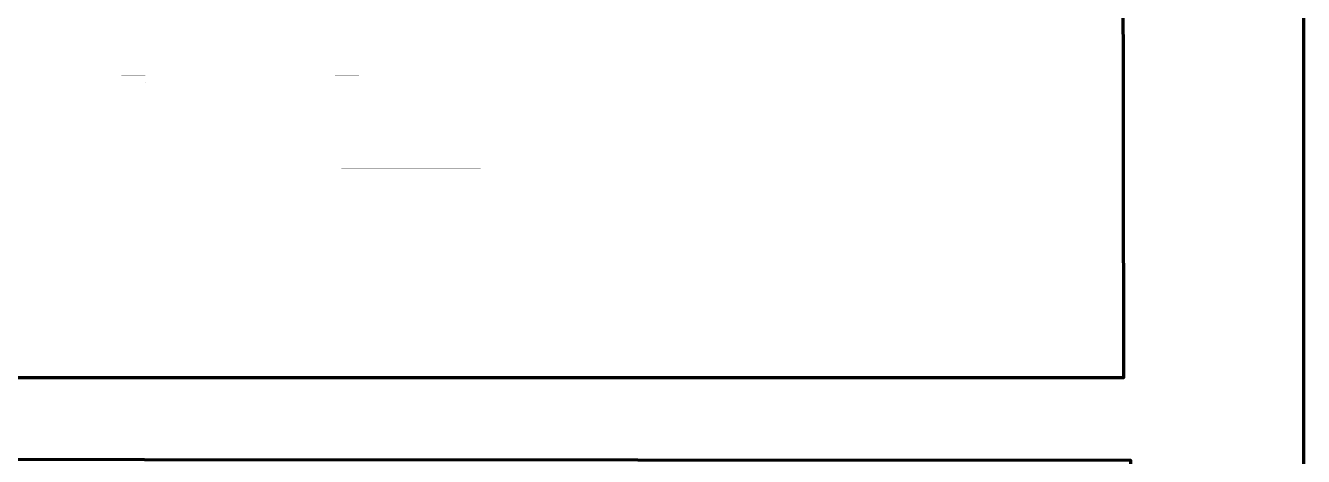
# Model space of a CAD drawing. Header units: metres. Extents: x -6.2 to 4.5, y -5 to 2.9.
# Drawn here: x 2.63 to 4.481, y -1.35 to -0.726 of the extents above; entities that cross this region are included whole.
import ezdxf

# ---------------------------------------------------------------- set-up
doc = ezdxf.new("R2010")
doc.units = ezdxf.units.M
doc.header["$LTSCALE"] = 10
doc.layers.get('0').update_dxf_attribs({"linetype": 'CONTINUOUS', "lineweight": 100})
for name, color, linetype, lineweight in [('roomitems', 2, 'CONTINUOUS', 100), ('wallitems', 15, 'CONTINUOUS', 100), ('walls', 8, 'CONTINUOUS', 100)]:
    doc.layers.add(name, color=color, linetype=linetype, lineweight=lineweight)

# ---------------------------------------------------------------- blocks, each defined once
blk = doc.blocks.new('W-3-3')
at = {"color": 0, "const_width": 0.01}
for points in [[(-328.6, -87.6), (-328.6, -62.6)], [(-328.6, -62.6), (-273.9, -62.6)], [(-273.9, -62.6), (-219.1, -62.6)], [(-219.1, -62.6), (-164.3, -62.6)], [(-164.3, -62.6), (-109.5, -62.6)], [(-109.5, -62.6), (-54.8, -62.6)], [(-54.8, -62.6), (0, -62.6)], [(0, -62.6), (54.8, -62.6)], [(54.8, -62.6), (109.5, -62.6)], [(109.5, -62.6), (164.3, -62.6)], [(164.3, -62.6), (219.1, -62.6)], [(219.1, -62.6), (273.9, -62.6)], [(273.9, -62.6), (328.6, -62.6)], [(328.6, -62.6), (328.6, -87.6)], [(-328.6, -112.7), (-328.6, -87.6)], [(328.6, -87.6), (328.6, -112.7)], [(-328.6, -137.7), (-328.6, -112.7)], [(328.6, -112.7), (328.6, -137.7)], [(-328.6, -162.8), (-328.6, -137.7)], [(328.6, -137.7), (328.6, -162.8)], [(-328.6, -187.8), (-328.6, -162.8)], [(328.6, -162.8), (328.6, -187.8)], [(-328.6, -212.9), (-328.6, -187.8)], [(328.6, -187.8), (328.6, -212.9)], [(-328.6, -237.9), (-328.6, -212.9)], [(328.6, -212.9), (328.6, -237.9)], [(-328.6, -263), (-328.6, -237.9)], [(328.6, -237.9), (328.6, -263)], [(-328.6, -288), (-328.6, -263)], [(328.6, -263), (328.6, -288)], [(-328.6, -313), (-328.6, -288)], [(328.6, -288), (328.6, -313)], [(-328.6, -338.1), (-328.6, -313)], [(328.6, -313), (328.6, -338.1)], [(-328.6, -363.1), (-328.6, -338.1)], [(328.6, -338.1), (328.6, -363.1)], [(-273.9, -363.1), (-328.6, -363.1)], [(-328.6, -364), (-328.6, -363.1)], [(-328.6, -363.1), (-273.9, -363.1)], [(-328.6, -364.9), (-328.6, -364)], [(-328.6, -365.7), (-328.6, -364.9)], [(-328.6, -366.6), (-328.6, -365.7)], [(-328.6, -367.5), (-328.6, -366.6)], [(-328.6, -368.3), (-328.6, -367.5)], [(-328.6, -369.2), (-328.6, -368.3)], [(-328.6, -370), (-328.6, -369.2)], [(-328.6, -370.9), (-328.6, -370)], [(-219.1, -363.1), (-273.9, -363.1)], [(-273.9, -363.1), (-219.1, -363.1)], [(-164.3, -363.1), (-219.1, -363.1)], [(-219.1, -363.1), (-164.3, -363.1)], [(-109.5, -363.1), (-164.3, -363.1)], [(-164.3, -363.1), (-109.5, -363.1)], [(-54.8, -363.1), (-109.5, -363.1)], [(-109.5, -363.1), (-54.8, -363.1)], [(0, -363.1), (-54.8, -363.1)], [(-54.8, -363.1), (0, -363.1)], [(54.8, -363.1), (0, -363.1)], [(0, -363.1), (54.8, -363.1)], [(0, -364), (0, -363.1)], [(0, -364.9), (0, -364)], [(0, -365.7), (0, -364.9)], [(0, -366.6), (0, -365.7)], [(0, -367.5), (0, -366.6)], [(0, -368.3), (0, -367.5)], [(0, -369.2), (0, -368.3)], [(0, -370), (0, -369.2)], [(0, -370.9), (0, -370)], [(109.5, -363.1), (54.8, -363.1)], [(54.8, -363.1), (109.5, -363.1)], [(164.3, -363.1), (109.5, -363.1)], [(109.5, -363.1), (164.3, -363.1)], [(219.1, -363.1), (164.3, -363.1)], [(164.3, -363.1), (219.1, -363.1)], [(273.9, -363.1), (219.1, -363.1)], [(219.1, -363.1), (273.9, -363.1)], [(328.6, -363.1), (273.9, -363.1)], [(273.9, -363.1), (328.6, -363.1)], [(328.6, -363.1), (328.6, -363.1)], [(328.6, -363.1), (328.6, -363.1)], [(328.6, -363.1), (328.6, -363.1)], [(328.6, -363.1), (328.6, -364)], [(328.6, -364), (328.6, -364.9)], [(328.6, -364.9), (328.6, -365.7)], [(328.6, -365.7), (328.6, -366.6)], [(328.6, -366.6), (328.6, -367.5)], [(328.6, -367.5), (328.6, -368.3)], [(328.6, -368.3), (328.6, -369.2)], [(328.6, -369.2), (328.6, -370)], [(328.6, -370), (328.6, -370.9)], [(-328.6, -371.8), (-328.6, -370.9)], [(-328.6, -372.6), (-328.6, -371.8)], [(-328.6, -373.5), (-328.6, -372.6)], [(-273.9, -373.5), (-328.6, -373.5)], [(-219.1, -373.5), (-273.9, -373.5)], [(-164.3, -373.5), (-219.1, -373.5)], [(-109.5, -373.5), (-164.3, -373.5)], [(-54.8, -373.5), (-109.5, -373.5)], [(0, -373.5), (-54.8, -373.5)], [(0, -371.8), (0, -370.9)], [(0, -372.6), (0, -371.8)], [(0, -373.5), (0, -372.6)], [(54.8, -373.5), (0, -373.5)], [(0, -373.5), (0, -373.5)], [(109.5, -373.5), (54.8, -373.5)], [(164.3, -373.5), (109.5, -373.5)], [(219.1, -373.5), (164.3, -373.5)], [(273.9, -373.5), (219.1, -373.5)], [(328.6, -373.5), (273.9, -373.5)], [(328.6, -370.9), (328.6, -371.8)], [(328.6, -371.8), (328.6, -372.6)], [(328.6, -372.6), (328.6, -373.5)], [(328.6, -373.5), (328.6, -373.5)], [(328.6, -373.5), (328.6, -373.5)], [(328.6, -373.5), (328.6, -373.5)]]:
    blk.add_lwpolyline(points, dxfattribs=at)
blk = doc.blocks.new('F-3-2')
at = {"color": 0, "const_width": 0.01}
for points in [[(-1280.4, 210), (-1280.4, 210)], [(-1280.4, 210), (-1067, 210)], [(-1280.4, 176.2), (-1280.4, 210)], [(-1280.4, 210), (-1280.4, 210)], [(-1280.4, 210), (-1280.4, 210)], [(-1067, 210), (-853.6, 210)], [(-853.6, 210), (-640.2, 210)], [(-640.2, 210), (-426.8, 210)], [(-426.8, 210), (-213.4, 210)], [(-213.4, 210), (0, 210)], [(0, 210), (213.4, 210)], [(213.4, 210), (426.8, 210)], [(-1280.4, 142.3), (-1280.4, 176.2)], [(-1280.4, 108.5), (-1280.4, 142.3)], [(-1280.4, 74.7), (-1280.4, 108.5)], [(-1280.4, 40.8), (-1280.4, 74.7)], [(-1280.4, 7), (-1280.4, 40.8)], [(-1280.4, -26.8), (-1280.4, 7)], [(-1280.4, -60.7), (-1280.4, -26.8)], [(-1280.4, -94.5), (-1280.4, -60.7)], [(-1280.4, -128.3), (-1280.4, -94.5)], [(-1280.4, -162.2), (-1280.4, -128.3)], [(-1280.4, -196), (-1280.4, -162.2)], [(-1067, -196), (-1280.4, -196)], [(-1280.4, -196), (-1280.4, -196)], [(-1280.4, -196), (-1067, -196)], [(-1280.4, -197.2), (-1280.4, -196)], [(-1280.4, -196), (-1280.4, -196)], [(-1280.4, -196), (-1280.4, -196)], [(-1280.4, -198.3), (-1280.4, -197.2)], [(-1280.4, -199.5), (-1280.4, -198.3)], [(-1280.4, -200.7), (-1280.4, -199.5)], [(-1280.4, -201.8), (-1280.4, -200.7)], [(-1280.4, -203), (-1280.4, -201.8)], [(-1280.4, -204.2), (-1280.4, -203)], [(-853.6, -196), (-1067, -196)], [(-1067, -196), (-853.6, -196)], [(-640.2, -196), (-853.6, -196)], [(-853.6, -196), (-640.2, -196)], [(-426.8, -196), (-640.2, -196)], [(-640.2, -196), (-426.8, -196)], [(-213.4, -196), (-426.8, -196)], [(-426.8, -196), (-213.4, -196)], [(0, -196), (-213.4, -196)], [(-213.4, -196), (0, -196)], [(213.4, -196), (0, -196)], [(0, -196), (213.4, -196)], [(0, -197.2), (0, -196)], [(0, -198.3), (0, -197.2)], [(0, -199.5), (0, -198.3)], [(0, -200.7), (0, -199.5)], [(0, -201.8), (0, -200.7)], [(0, -203), (0, -201.8)], [(0, -204.2), (0, -203)], [(426.8, -196), (213.4, -196)], [(213.4, -196), (426.8, -196)], [(-1280.4, -205.3), (-1280.4, -204.2)], [(-1280.4, -206.5), (-1280.4, -205.3)], [(-1280.4, -207.7), (-1280.4, -206.5)], [(-1280.4, -208.8), (-1280.4, -207.7)], [(-1280.4, -210), (-1280.4, -208.8)], [(-1067, -210), (-1280.4, -210)], [(-853.6, -210), (-1067, -210)], [(-640.2, -210), (-853.6, -210)], [(-426.8, -210), (-640.2, -210)], [(-213.4, -210), (-426.8, -210)], [(0, -210), (-213.4, -210)], [(-174.1, -219), (-174, -218.9)], [(-174.1, -219.1), (-174.1, -219)], [(-174.1, -219.8), (-174.1, -219.1)], [(-174.1, -220.5), (-174.1, -219.8)], [(-174.1, -221.2), (-174.1, -220.5)], [(-174.1, -221.9), (-174.1, -221.2)], [(-174.1, -222.6), (-174.1, -221.9)], [(-174, -218.9), (-173.9, -218.8)], [(-173.9, -218.8), (-173.8, -218.7)], [(-173.8, -218.7), (-173.6, -218.7)], [(-173.6, -218.7), (-173.4, -218.6)], [(-173.4, -218.6), (-173.1, -218.5)], [(-173.1, -218.5), (-172.9, -218.5)], [(-172.9, -218.5), (-172.6, -218.5)], [(-172.6, -218.5), (-172.3, -218.4)], [(-172.3, -218.4), (-171.9, -218.4)], [(-171.9, -218.4), (-171.6, -218.4)], [(-171.6, -218.4), (-171.6, -218.4)], [(-171.6, -218.4), (-168.8, -218.4)], [(-171.6, -218.4), (-171.6, -218.4)], [(-171.6, -218.4), (-171.6, -218.4)], [(-171.6, -218.4), (-171.6, -218.4)], [(-171.6, -218.4), (-171.6, -218.4)], [(-171.6, -218.4), (-171.6, -218.4)], [(-171.6, -218.4), (-171.6, -218.4)], [(-171.6, -218.4), (-171.6, -218.4)], [(-171.6, -218.4), (-171.6, -218.4)], [(-171.6, -218.4), (-171.6, -218.4)], [(-171.6, -218.4), (-171.6, -218.4)], [(-171.6, -218.4), (-171.6, -218.4)], [(-171.6, -218.4), (-171.6, -218.4)], [(-171.6, -218.4), (-171.6, -218.4)], [(-171.6, -218.4), (-171.6, -218.4)], [(-169, -210), (-169, -210)], [(-169, -210), (-166.9, -210)], [(-169, -210.7), (-169, -210)], [(-169, -210), (-169, -210)], [(-169, -210), (-169, -210)], [(-169, -211.4), (-169, -210.7)], [(-169, -212.1), (-169, -211.4)], [(-169, -212.8), (-169, -212.1)], [(-169, -213.5), (-169, -212.8)], [(-169, -214.2), (-169, -213.5)], [(-169, -214.9), (-169, -214.2)], [(-169, -215.6), (-169, -214.9)], [(-169, -216.3), (-169, -215.6)], [(-169, -217), (-169, -216.3)], [(-169, -217.7), (-169, -217)], [(-169, -218.4), (-169, -217.7)], [(-166.9, -218.4), (-169, -218.4)], [(-168.8, -218.4), (-166, -218.4)], [(-166.9, -210), (-164.7, -210)], [(-164.7, -218.4), (-166.9, -218.4)], [(-166, -218.4), (-163.2, -218.4)], [(-164.7, -210), (-162.6, -210)], [(-162.6, -218.4), (-164.7, -218.4)], [(-163.2, -218.4), (-160.5, -218.4)], [(-162.6, -210), (-160.5, -210)], [(-160.5, -218.4), (-162.6, -218.4)], [(-160.5, -210), (-158.3, -210)], [(-158.3, -218.4), (-160.5, -218.4)], [(-160.5, -218.4), (-157.7, -218.4)], [(-158.3, -210), (-156.2, -210)], [(-156.2, -218.4), (-158.3, -218.4)], [(-157.7, -218.4), (-154.9, -218.4)], [(-156.2, -210), (-154.1, -210)], [(-154.1, -218.4), (-156.2, -218.4)], [(-154.9, -218.4), (-152.2, -218.4)], [(-154.1, -210), (-151.9, -210)], [(-151.9, -218.4), (-154.1, -218.4)], [(-152.2, -218.4), (-149.4, -218.4)], [(-151.9, -210), (-149.8, -210)], [(-149.8, -218.4), (-151.9, -218.4)], [(-149.8, -210), (-147.7, -210)], [(-147.7, -218.4), (-149.8, -218.4)], [(-149.4, -218.4), (-146.6, -218.4)], [(-147.7, -210), (-145.5, -210)], [(-145.5, -218.4), (-147.7, -218.4)], [(-146.6, -218.4), (-143.8, -218.4)], [(-145.5, -210), (-143.4, -210)], [(-143.4, -218.4), (-145.5, -218.4)], [(-143.8, -218.4), (-141.1, -218.4)], [(-143.4, -210), (-143.4, -210.7)], [(-143.4, -210.7), (-143.4, -211.4)], [(-143.4, -211.4), (-143.4, -212.1)], [(-143.4, -212.1), (-143.4, -212.8)], [(-143.4, -212.8), (-143.4, -213.5)], [(-143.4, -213.5), (-143.4, -214.2)], [(-143.4, -214.2), (-143.4, -214.9)], [(-143.4, -214.9), (-143.4, -215.6)], [(-143.4, -215.6), (-143.4, -216.3)], [(-143.4, -216.3), (-143.4, -217)], [(-143.4, -217), (-143.4, -217.7)], [(-143.4, -217.7), (-143.4, -218.4)], [(-141.1, -218.4), (-138.3, -218.4)], [(-138.3, -218.4), (-137.9, -218.4)], [(-137.9, -218.4), (-137.6, -218.4)], [(-137.6, -218.4), (-137.3, -218.5)], [(-137.3, -218.5), (-137, -218.5)], [(-137, -218.5), (-136.7, -218.5)], [(-136.7, -218.5), (-136.5, -218.6)], [(-136.5, -218.6), (-136.3, -218.7)], [(-136.3, -218.7), (-136.1, -218.7)], [(-136.1, -218.7), (-135.9, -218.8)], [(-135.9, -218.8), (-135.8, -218.9)], [(-135.8, -218.9), (-135.7, -219)], [(-135.7, -219), (-135.7, -219.1)], [(-135.7, -219.1), (-135.7, -219.8)], [(-135.7, -219.8), (-135.7, -220.5)], [(-135.7, -220.5), (-135.7, -221.2)], [(-135.7, -221.2), (-135.7, -221.9)], [(-135.7, -221.9), (-135.7, -222.6)], [(0, -205.3), (0, -204.2)], [(0, -206.5), (0, -205.3)], [(0, -207.7), (0, -206.5)], [(0, -208.8), (0, -207.7)], [(0, -210), (0, -208.8)], [(213.4, -210), (0, -210)], [(0, -210), (0, -210)], [(135.7, -219), (135.8, -218.9)], [(135.7, -219.1), (135.7, -219)], [(135.7, -219.8), (135.7, -219.1)], [(135.7, -220.5), (135.7, -219.8)], [(135.7, -221.2), (135.7, -220.5)], [(135.7, -221.9), (135.7, -221.2)], [(135.7, -222.6), (135.7, -221.9)], [(135.8, -218.9), (135.9, -218.8)], [(135.9, -218.8), (136.1, -218.7)], [(136.1, -218.7), (136.3, -218.7)], [(136.3, -218.7), (136.5, -218.6)], [(136.5, -218.6), (136.7, -218.5)], [(136.7, -218.5), (137, -218.5)], [(137, -218.5), (137.3, -218.5)], [(137.3, -218.5), (137.6, -218.4)], [(137.6, -218.4), (137.9, -218.4)], [(137.9, -218.4), (138.3, -218.4)], [(138.3, -218.4), (138.3, -218.4)], [(138.3, -218.4), (141.1, -218.4)], [(138.3, -218.4), (138.3, -218.4)], [(138.3, -218.4), (138.3, -218.4)], [(138.3, -218.4), (138.3, -218.4)], [(138.3, -218.4), (138.3, -218.4)], [(138.3, -218.4), (138.3, -218.4)], [(138.3, -218.4), (138.3, -218.4)], [(138.3, -218.4), (138.3, -218.4)], [(138.3, -218.4), (138.3, -218.4)], [(138.3, -218.4), (138.3, -218.4)], [(138.3, -218.4), (138.3, -218.4)], [(138.3, -218.4), (138.3, -218.4)], [(138.3, -218.4), (138.3, -218.4)], [(138.3, -218.4), (138.3, -218.4)], [(138.3, -218.4), (138.3, -218.4)], [(141.1, -218.4), (143.8, -218.4)], [(143.4, -210), (143.4, -210)], [(143.4, -210), (145.5, -210)], [(143.4, -210.7), (143.4, -210)], [(143.4, -210), (143.4, -210)], [(143.4, -210), (143.4, -210)], [(143.4, -211.4), (143.4, -210.7)], [(143.4, -212.1), (143.4, -211.4)], [(143.4, -212.8), (143.4, -212.1)], [(143.4, -213.5), (143.4, -212.8)], [(143.4, -214.2), (143.4, -213.5)], [(143.4, -214.9), (143.4, -214.2)], [(143.4, -215.6), (143.4, -214.9)], [(143.4, -216.3), (143.4, -215.6)], [(143.4, -217), (143.4, -216.3)], [(143.4, -217.7), (143.4, -217)], [(143.4, -218.4), (143.4, -217.7)], [(145.5, -218.4), (143.4, -218.4)], [(143.8, -218.4), (146.6, -218.4)], [(145.5, -210), (147.7, -210)], [(147.7, -218.4), (145.5, -218.4)], [(146.6, -218.4), (149.4, -218.4)], [(147.7, -210), (149.8, -210)], [(149.8, -218.4), (147.7, -218.4)], [(149.4, -218.4), (152.2, -218.4)], [(149.8, -210), (151.9, -210)], [(151.9, -218.4), (149.8, -218.4)], [(151.9, -210), (154.1, -210)], [(154.1, -218.4), (151.9, -218.4)], [(152.2, -218.4), (154.9, -218.4)], [(154.1, -210), (156.2, -210)], [(156.2, -218.4), (154.1, -218.4)], [(154.9, -218.4), (157.7, -218.4)], [(156.2, -210), (158.3, -210)], [(158.3, -218.4), (156.2, -218.4)], [(157.7, -218.4), (160.5, -218.4)], [(158.3, -210), (160.5, -210)], [(160.5, -218.4), (158.3, -218.4)], [(160.5, -210), (162.6, -210)], [(162.6, -218.4), (160.5, -218.4)], [(160.5, -218.4), (163.2, -218.4)], [(162.6, -210), (164.7, -210)], [(164.7, -218.4), (162.6, -218.4)], [(163.2, -218.4), (166, -218.4)], [(164.7, -210), (166.9, -210)], [(166.9, -218.4), (164.7, -218.4)], [(166, -218.4), (168.8, -218.4)], [(166.9, -210), (169, -210)], [(169, -218.4), (166.9, -218.4)], [(168.8, -218.4), (171.6, -218.4)], [(169, -210), (169, -210.7)], [(169, -210.7), (169, -211.4)], [(169, -211.4), (169, -212.1)], [(169, -212.1), (169, -212.8)], [(169, -212.8), (169, -213.5)], [(169, -213.5), (169, -214.2)], [(169, -214.2), (169, -214.9)], [(169, -214.9), (169, -215.6)], [(169, -215.6), (169, -216.3)], [(169, -216.3), (169, -217)], [(169, -217), (169, -217.7)], [(169, -217.7), (169, -218.4)], [(171.6, -218.4), (171.9, -218.4)], [(171.9, -218.4), (172.3, -218.4)], [(172.3, -218.4), (172.6, -218.5)], [(172.6, -218.5), (172.9, -218.5)], [(172.9, -218.5), (173.1, -218.5)], [(173.1, -218.5), (173.4, -218.6)], [(173.4, -218.6), (173.6, -218.7)], [(173.6, -218.7), (173.8, -218.7)], [(173.8, -218.7), (173.9, -218.8)], [(173.9, -218.8), (174, -218.9)], [(174, -218.9), (174.1, -219)], [(174.1, -219), (174.1, -219.1)], [(174.1, -219.1), (174.1, -219.8)], [(174.1, -219.8), (174.1, -220.5)], [(174.1, -220.5), (174.1, -221.2)], [(174.1, -221.2), (174.1, -221.9)], [(174.1, -221.9), (174.1, -222.6)], [(426.8, -210), (213.4, -210)], [(-174.1, -223.3), (-174.1, -222.6)], [(-174.1, -224), (-174.1, -223.3)], [(-174.1, -224.7), (-174.1, -224)], [(-174.1, -225.4), (-174.1, -224.7)], [(-174.1, -226.1), (-174.1, -225.4)], [(-174.1, -226.8), (-174.1, -226.1)], [(-174.1, -227.5), (-174.1, -226.8)], [(-174.1, -227.6), (-174.1, -227.5)], [(-174, -227.7), (-174.1, -227.6)], [(-173.9, -227.8), (-174, -227.7)], [(-173.8, -227.9), (-173.9, -227.8)], [(-173.6, -227.9), (-173.8, -227.9)], [(-173.4, -228), (-173.6, -227.9)], [(-173.1, -228.1), (-173.4, -228)], [(-172.9, -228.1), (-173.1, -228.1)], [(-172.6, -228.1), (-172.9, -228.1)], [(-172.3, -228.2), (-172.6, -228.1)], [(-171.9, -228.2), (-172.3, -228.2)], [(-171.6, -228.2), (-171.9, -228.2)], [(-168.8, -228.2), (-171.6, -228.2)], [(-166, -228.2), (-168.8, -228.2)], [(-163.2, -228.2), (-166, -228.2)], [(-160.5, -228.2), (-163.2, -228.2)], [(-157.7, -228.2), (-160.5, -228.2)], [(-154.9, -228.2), (-157.7, -228.2)], [(-152.2, -228.2), (-154.9, -228.2)], [(-149.4, -228.2), (-152.2, -228.2)], [(-146.6, -228.2), (-149.4, -228.2)], [(-143.8, -228.2), (-146.6, -228.2)], [(-141.1, -228.2), (-143.8, -228.2)], [(-138.3, -228.2), (-141.1, -228.2)], [(-137.9, -228.2), (-138.3, -228.2)], [(-137.6, -228.2), (-137.9, -228.2)], [(-137.3, -228.1), (-137.6, -228.2)], [(-137, -228.1), (-137.3, -228.1)], [(-136.7, -228.1), (-137, -228.1)], [(-136.5, -228), (-136.7, -228.1)], [(-136.3, -227.9), (-136.5, -228)], [(-136.1, -227.9), (-136.3, -227.9)], [(-135.9, -227.8), (-136.1, -227.9)], [(-135.8, -227.7), (-135.9, -227.8)], [(-135.7, -227.6), (-135.8, -227.7)], [(-135.7, -222.6), (-135.7, -223.3)], [(-135.7, -223.3), (-135.7, -224)], [(-135.7, -224), (-135.7, -224.7)], [(-135.7, -224.7), (-135.7, -225.4)], [(-135.7, -225.4), (-135.7, -226.1)], [(-135.7, -226.1), (-135.7, -226.8)], [(-135.7, -226.8), (-135.7, -227.5)], [(-135.7, -227.5), (-135.7, -227.6)], [(135.7, -223.3), (135.7, -222.6)], [(135.7, -224), (135.7, -223.3)], [(135.7, -224.7), (135.7, -224)], [(135.7, -225.4), (135.7, -224.7)], [(135.7, -226.1), (135.7, -225.4)], [(135.7, -226.8), (135.7, -226.1)], [(135.7, -227.5), (135.7, -226.8)], [(135.7, -227.6), (135.7, -227.5)], [(135.8, -227.7), (135.7, -227.6)], [(135.9, -227.8), (135.8, -227.7)], [(136.1, -227.9), (135.9, -227.8)], [(136.3, -227.9), (136.1, -227.9)], [(136.5, -228), (136.3, -227.9)], [(136.7, -228.1), (136.5, -228)], [(137, -228.1), (136.7, -228.1)], [(137.3, -228.1), (137, -228.1)], [(137.6, -228.2), (137.3, -228.1)], [(137.9, -228.2), (137.6, -228.2)], [(138.3, -228.2), (137.9, -228.2)], [(141.1, -228.2), (138.3, -228.2)], [(143.8, -228.2), (141.1, -228.2)], [(146.6, -228.2), (143.8, -228.2)], [(149.4, -228.2), (146.6, -228.2)], [(152.2, -228.2), (149.4, -228.2)], [(154.9, -228.2), (152.2, -228.2)], [(157.7, -228.2), (154.9, -228.2)], [(160.5, -228.2), (157.7, -228.2)], [(163.2, -228.2), (160.5, -228.2)], [(166, -228.2), (163.2, -228.2)], [(168.8, -228.2), (166, -228.2)], [(171.6, -228.2), (168.8, -228.2)], [(171.9, -228.2), (171.6, -228.2)], [(172.3, -228.2), (171.9, -228.2)], [(172.6, -228.1), (172.3, -228.2)], [(172.9, -228.1), (172.6, -228.1)], [(173.1, -228.1), (172.9, -228.1)], [(173.4, -228), (173.1, -228.1)], [(173.6, -227.9), (173.4, -228)], [(173.8, -227.9), (173.6, -227.9)], [(173.9, -227.8), (173.8, -227.9)], [(174, -227.7), (173.9, -227.8)], [(174.1, -227.6), (174, -227.7)], [(174.1, -222.6), (174.1, -223.3)], [(174.1, -223.3), (174.1, -224)], [(174.1, -224), (174.1, -224.7)], [(174.1, -224.7), (174.1, -225.4)], [(174.1, -225.4), (174.1, -226.1)], [(174.1, -226.1), (174.1, -226.8)], [(174.1, -226.8), (174.1, -227.5)], [(174.1, -227.5), (174.1, -227.6)]]:
    blk.add_lwpolyline(points, dxfattribs=at)

msp = doc.modelspace()

# ---------------------------------------------------------------- linework, layer by layer
at = {"layer": 'walls'}
msp.add_lwpolyline([(4.481, -1.639), (4.231, -1.639), (4.231, -1.356), (0.658, -1.354), (0.658, -0.717), (0.788, -0.717), (0.788, -1.236), (4.221, -1.236), (4.22, -0.572), (4.481, -0.572)], close=True, dxfattribs=at)

# ---------------------------------------------------------------- block references
at = {"layer": 'roomitems', "xscale": 0.001, "yscale": 0.001, "rotation": -179.99984796}
msp.add_blockref('F-3-2', (2.9404, -1.0263), dxfattribs=at)
at = {"layer": 'wallitems', "xscale": 0.001, "yscale": 0.001, "rotation": 179.99716242}
msp.add_blockref('W-3-3', (3.2862, -1.2965), dxfattribs=at)

doc.saveas('drawing.dxf')
